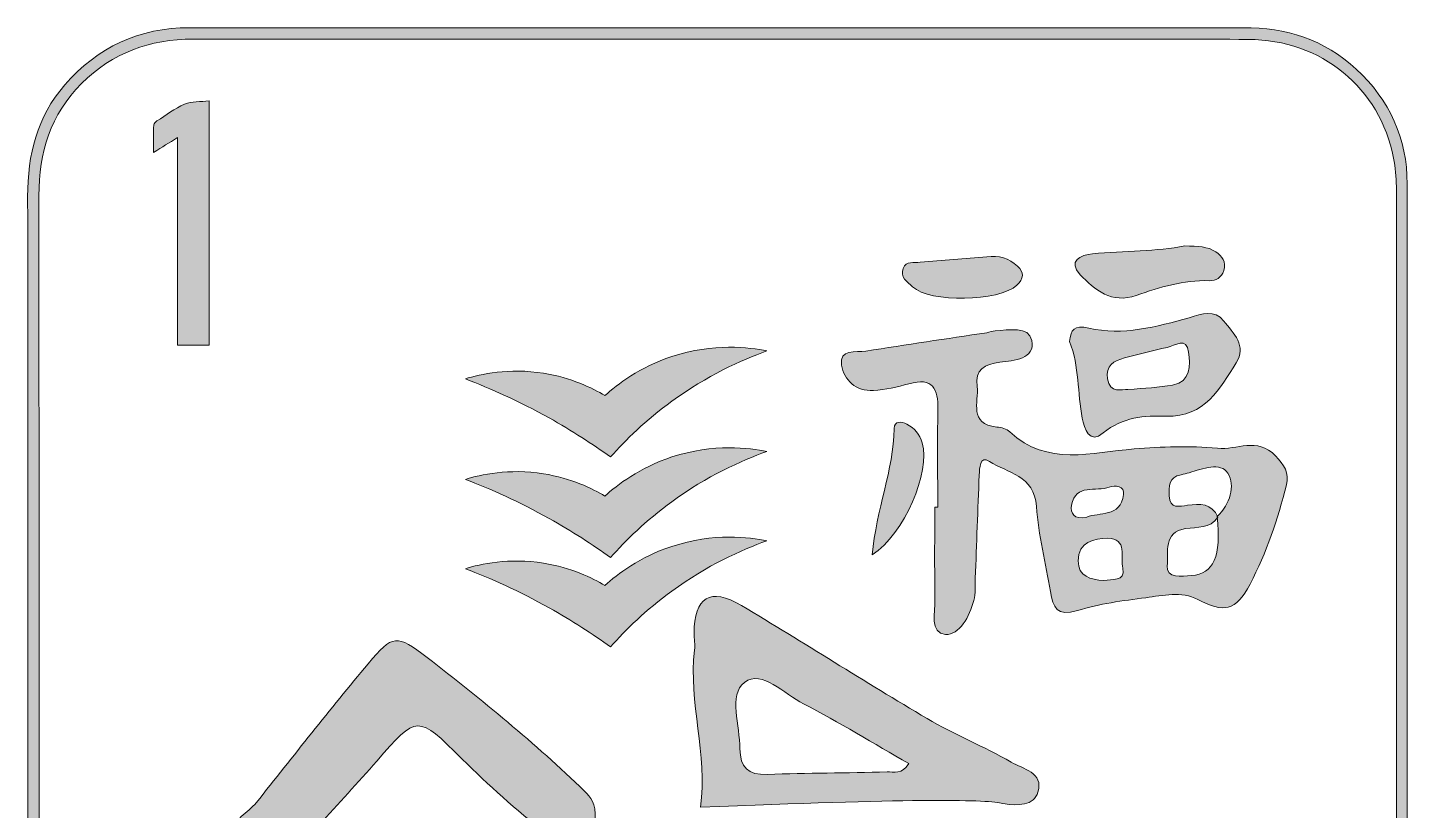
# Model space of a CAD drawing. Extents: x 89 to 398, y -3051 to -2619.
# Drawn here: x 89.3 to 397.9, y -2794.2 to -2619.2 of the extents above; entities that cross this region are included whole.
import ezdxf

# ---------------------------------------------------------------- set-up
doc = ezdxf.new("R2010")
doc.units = 0
doc.header["$MEASUREMENT"] = 0
doc.layers.add('Layer 1', color=7, linetype='Continuous', lineweight=0)

msp = doc.modelspace()

# ---------------------------------------------------------------- hatches: boundary and pattern name
at = {"layer": 'Layer 1', "true_color": 0x000000, "transparency": 33554687}
h = msp.add_hatch(color=18, dxfattribs=at)
h.dxf.hatch_style = 2
edge = h.paths.add_edge_path()
edge.add_spline(control_points=[(395.41, -2834.51), (395.41, -2834.51), (395.36, -2834.51), (395.36, -2834.51), (395.36, -2893.45), (395.35, -2952.4), (395.36, -3011.36), (395.36, -3016.33), (395.07, -3021.24), (393.32, -3025.98), (388.55, -3038.83), (376.22, -3047.21), (361.9, -3047.21), (285.21, -3047.21), (208.53, -3047.19), (131.85, -3047.18), (129.32, -3047.18), (126.78, -3047.24), (124.25, -3047.15), (106.21, -3046.51), (92.63, -3032.98), (91.91, -3014.96), (91.88, -3014.04), (91.89, -3013.12), (91.89, -3012.19), (91.89, -2893.72), (91.91, -2775.24), (91.86, -2656.76), (91.86, -2647.1), (94.45, -2638.63), (101.4, -2631.69), (108.31, -2624.81), (116.65, -2621.75), (126.35, -2621.76), (182.88, -2621.82), (239.42, -2621.79), (295.95, -2621.79), (318.06, -2621.79), (340.17, -2621.7), (362.27, -2621.82), (378.69, -2621.91), (391.69, -2632.65), (394.78, -2648.36), (395.61, -2652.57), (395.39, -2656.85), (395.4, -2661.1), (395.41, -2718.9), (395.41, -2776.7), (395.41, -2834.51)], knot_values=[0, 0, 0, 0, 1, 1, 1, 2, 2, 2, 3, 3, 3, 4, 4, 4, 5, 5, 5, 6, 6, 6, 7, 7, 7, 8, 8, 8, 9, 9, 9, 10, 10, 10, 11, 11, 11, 12, 12, 12, 13, 13, 13, 14, 14, 14, 15, 15, 15, 16, 16, 16, 16], degree=3, periodic=0)
edge = h.paths.add_edge_path()
edge.add_spline(control_points=[(397.82, -2885.96), (397.82, -2808.7), (397.84, -2731.44), (397.82, -2654.18), (397.82, -2643.95), (393.9, -2635.4), (386.42, -2628.46), (379.29, -2621.84), (370.71, -2619.18), (361.14, -2619.2), (341.22, -2619.24), (321.3, -2619.24), (301.38, -2619.24), (242.77, -2619.23), (184.16, -2619.22), (125.55, -2619.21), (114.3, -2619.21), (104.99, -2623.52), (97.62, -2632.01), (91.39, -2639.17), (89.33, -2647.62), (89.34, -2656.94), (89.42, -2716.01), (89.38, -2775.08), (89.38, -2834.15), (89.38, -2883.43), (89.37, -2932.71), (89.39, -2981.99), (89.39, -2993.61), (89.33, -3005.24), (89.56, -3016.86), (89.73, -3025.02), (93.06, -3032), (98.53, -3038.01), (106.54, -3046.79), (116.67, -3049.82), (128.32, -3049.8), (200.74, -3049.68), (273.17, -3049.77), (345.59, -3049.7), (353.52, -3049.69), (361.52, -3050.53), (369.39, -3049.07), (386.3, -3045.92), (397.82, -3031.58), (397.83, -3013.77), (397.86, -2971.17), (397.82, -2928.57), (397.82, -2885.96)], knot_values=[0, 0, 0, 0, 1, 1, 1, 2, 2, 2, 3, 3, 3, 4, 4, 4, 5, 5, 5, 6, 6, 6, 7, 7, 7, 8, 8, 8, 9, 9, 9, 10, 10, 10, 11, 11, 11, 12, 12, 12, 13, 13, 13, 14, 14, 14, 15, 15, 15, 16, 16, 16, 16], degree=3, periodic=0)
at = {"layer": 'Layer 1', "true_color": 0xa42e22, "transparency": 33554687}
h = msp.add_hatch(color=24, dxfattribs=at)
h.dxf.hatch_style = 2
edge = h.paths.add_edge_path()
edge.add_spline(control_points=[(122.85, -2690.2), (122.85, -2674.77), (122.85, -2659.41), (122.85, -2643.78), (121, -2644.92), (119.4, -2645.92), (117.49, -2647.1), (117.49, -2644.82), (117.46, -2642.86), (117.52, -2640.9), (117.53, -2640.61), (117.94, -2640.26), (118.25, -2640.06), (120.29, -2638.76), (122.21, -2637.23), (124.44, -2636.3), (126.02, -2635.64), (128.01, -2635.8), (129.92, -2635.58), (129.92, -2654.01), (129.92, -2672.05), (129.92, -2690.2), (127.63, -2690.2), (125.36, -2690.2), (122.85, -2690.2)], knot_values=[0, 0, 0, 0, 1, 1, 1, 2, 2, 2, 3, 3, 3, 4, 4, 4, 5, 5, 5, 6, 6, 6, 7, 7, 7, 8, 8, 8, 8], degree=3, periodic=0)
at = {"layer": 'Layer 1', "true_color": 0x1b2251, "transparency": 33554687}
h = msp.add_hatch(color=179, dxfattribs=at)
h.dxf.hatch_style = 2
edge = h.paths.add_edge_path()
edge.add_spline(control_points=[(348.08, -2667.99), (351.11, -2668.05), (353.18, -2668.12), (355, -2669.3), (356.52, -2670.29), (357.36, -2671.58), (356.79, -2673.48), (356.3, -2675.12), (355.09, -2675.8), (353.51, -2675.76), (347.83, -2675.61), (342.5, -2677.2), (337.24, -2679.06), (331.74, -2681.01), (327.91, -2677.81), (324.71, -2674.42), (321.86, -2671.4), (324.74, -2670.01), (327.46, -2669.75), (334.64, -2669.08), (341.89, -2669.22), (348.08, -2667.99)], knot_values=[0, 0, 0, 0, 1, 1, 1, 2, 2, 2, 3, 3, 3, 4, 4, 4, 5, 5, 5, 6, 6, 6, 7, 7, 7, 7], degree=3, periodic=0)
h = msp.add_hatch(color=179, dxfattribs=at)
h.dxf.hatch_style = 2
edge = h.paths.add_edge_path()
edge.add_spline(control_points=[(303.83, -2670.46), (306.45, -2670), (308.76, -2670.73), (310.69, -2672.53), (312.22, -2673.95), (312.1, -2675.32), (310.56, -2676.75), (306.56, -2680.47), (291.04, -2680.77), (287.21, -2677.11), (286.06, -2676.01), (284.34, -2674.99), (285.11, -2673.01), (285.78, -2671.3), (287.55, -2671.78), (288.94, -2671.66), (293.9, -2671.24), (298.86, -2670.86), (303.83, -2670.46)], knot_values=[0, 0, 0, 0, 1, 1, 1, 2, 2, 2, 3, 3, 3, 4, 4, 4, 5, 5, 5, 6, 6, 6, 6], degree=3, periodic=0)
h = msp.add_hatch(color=179, dxfattribs=at)
h.dxf.hatch_style = 2
edge = h.paths.add_edge_path()
edge.add_spline(control_points=[(335.34, -2700.12), (339.21, -2699.75), (342.31, -2699.67), (345.33, -2699.12), (349.59, -2698.34), (349.25, -2694.63), (348.94, -2691.76), (348.55, -2688.17), (345.89, -2690.33), (344.17, -2690.69), (340.96, -2691.36), (337.79, -2692.22), (334.62, -2693.04), (332.24, -2693.66), (330.34, -2694.76), (330.81, -2697.68), (331.36, -2701.08), (334.05, -2700.01), (335.34, -2700.12)], knot_values=[0, 0, 0, 0, 1, 1, 1, 2, 2, 2, 3, 3, 3, 4, 4, 4, 5, 5, 5, 6, 6, 6, 6], degree=3, periodic=0)
edge = h.paths.add_edge_path()
edge.add_spline(control_points=[(322.33, -2689.38), (322.64, -2686.67), (323.21, -2685.59), (326.66, -2686.38), (334.23, -2688.11), (341.79, -2686.09), (349.04, -2684.05), (352.12, -2683.18), (354.6, -2682.09), (356.8, -2684.79), (358.97, -2687.45), (362, -2690.42), (359.59, -2694.14), (355.86, -2699.87), (352.72, -2706.31), (343.9, -2706.05), (339.15, -2705.91), (334.16, -2706.21), (329.87, -2709.81), (326.76, -2712.42), (325.57, -2708.79), (325.15, -2706.52), (324.08, -2700.84), (324.53, -2694.91), (322.33, -2689.38)], knot_values=[0, 0, 0, 0, 1, 1, 1, 2, 2, 2, 3, 3, 3, 4, 4, 4, 5, 5, 5, 6, 6, 6, 7, 7, 7, 8, 8, 8, 8], degree=3, periodic=0)
h = msp.add_hatch(color=179, dxfattribs=at)
h.dxf.hatch_style = 2
edge = h.paths.add_edge_path()
edge.add_spline(control_points=[(326.17, -2728.62), (328.88, -2727.51), (333.71, -2728.73), (334.41, -2723.6), (334.68, -2721.63), (332.46, -2721.43), (331.21, -2721.91), (328.28, -2723.04), (323.65, -2720.99), (322.76, -2725.98), (322.46, -2727.72), (323.27, -2729.3), (326.17, -2728.62)], knot_values=[0, 0, 0, 0, 1, 1, 1, 2, 2, 2, 3, 3, 3, 4, 4, 4, 4], degree=3, periodic=0)
edge = h.paths.add_edge_path()
edge.add_spline(control_points=[(330, -2742.8), (331.68, -2742.36), (334.91, -2743.19), (334.2, -2740.06), (333.68, -2737.73), (335.4, -2733.3), (330.8, -2733.35), (327.85, -2733.39), (324.26, -2734.12), (324.25, -2738.39), (324.25, -2742), (327.01, -2742.55), (330, -2742.8)], knot_values=[0, 0, 0, 0, 1, 1, 1, 2, 2, 2, 3, 3, 3, 4, 4, 4, 4], degree=3, periodic=0)
edge = h.paths.add_edge_path()
edge.add_spline(control_points=[(355.34, -2728.49), (358.2, -2725.72), (359.45, -2721.62), (357.69, -2718.77), (356.14, -2716.26), (352.03, -2717.79), (349.06, -2718.7), (348.47, -2718.88), (347.87, -2719.04), (347.27, -2719.14), (344.43, -2719.64), (344.51, -2721.83), (344.61, -2723.9), (344.74, -2726.84), (346.9, -2726.23), (348.69, -2725.98), (351.47, -2725.59), (354.09, -2725.49), (355.5, -2728.65), (353.7, -2731.25), (350.89, -2730.79), (348.28, -2731.18), (343.22, -2731.93), (344.4, -2736.64), (344.17, -2739.52), (343.94, -2742.34), (347.42, -2741.89), (349.58, -2741.7), (354.62, -2741.27), (356.25, -2737.43), (355.34, -2728.49)], knot_values=[0, 0, 0, 0, 1, 1, 1, 2, 2, 2, 3, 3, 3, 4, 4, 4, 5, 5, 5, 6, 6, 6, 7, 7, 7, 8, 8, 8, 9, 9, 9, 10, 10, 10, 10], degree=3, periodic=0)
edge = h.paths.add_edge_path()
edge.add_spline(control_points=[(292.84, -2726.39), (292.84, -2719.12), (292.75, -2711.85), (292.87, -2704.58), (292.95, -2699.96), (291.77, -2697.25), (286.38, -2698.81), (283.81, -2699.55), (281.13, -2700.12), (278.46, -2700.3), (274.55, -2700.56), (271.85, -2697.92), (271.33, -2694.64), (270.73, -2690.91), (274.56, -2691.86), (276.78, -2691.51), (285.79, -2690.08), (294.82, -2688.76), (303.84, -2687.39), (304.46, -2687.3), (305.05, -2686.98), (305.66, -2686.96), (308.69, -2686.86), (313.25, -2685.8), (313.87, -2689.11), (314.67, -2693.35), (309.86, -2693.62), (306.75, -2694.01), (303.28, -2694.44), (301.18, -2695.58), (301.65, -2699.4), (302.07, -2702.91), (299.67, -2707.81), (306.07, -2708.48), (307.07, -2708.58), (308.27, -2708.89), (308.96, -2709.54), (317.34, -2717.39), (327.25, -2714.12), (336.76, -2713.39), (342.98, -2712.92), (349.1, -2712.59), (355.38, -2713.24), (359.71, -2713.69), (364.22, -2710.6), (368.37, -2714.93), (370.33, -2716.97), (371.49, -2718.69), (370.81, -2721.39), (368.89, -2729.08), (366.37, -2736.59), (362.67, -2743.58), (359.45, -2749.65), (356.84, -2750.09), (351.01, -2747.04), (347.3, -2745.1), (343.22, -2746.14), (339.37, -2746.64), (334.22, -2747.3), (329, -2747.99), (324.08, -2749.53), (319.51, -2750.97), (318.61, -2748.78), (318.03, -2745.28), (316.98, -2738.93), (315.34, -2732.62), (314.92, -2726.23), (314.46, -2719.26), (308.41, -2718.78), (304.39, -2716.17), (302.23, -2714.78), (302.18, -2717.69), (302.12, -2719.24), (301.8, -2726.92), (301.53, -2734.6), (301.24, -2742.29), (301.17, -2743.95), (301.33, -2745.68), (300.92, -2747.25), (299.98, -2750.79), (297.66, -2755.04), (294.57, -2754.84), (290.95, -2754.62), (292.29, -2749.87), (292.23, -2746.97), (292.09, -2740.11), (292.18, -2733.25), (292.18, -2726.39), (292.4, -2726.39), (292.62, -2726.39), (292.84, -2726.39)], knot_values=[0, 0, 0, 0, 1, 1, 1, 2, 2, 2, 3, 3, 3, 4, 4, 4, 5, 5, 5, 6, 6, 6, 7, 7, 7, 8, 8, 8, 9, 9, 9, 10, 10, 10, 11, 11, 11, 12, 12, 12, 13, 13, 13, 14, 14, 14, 15, 15, 15, 16, 16, 16, 17, 17, 17, 18, 18, 18, 19, 19, 19, 20, 20, 20, 21, 21, 21, 22, 22, 22, 23, 23, 23, 24, 24, 24, 25, 25, 25, 26, 26, 26, 27, 27, 27, 28, 28, 28, 29, 29, 29, 30, 30, 30, 30], degree=3, periodic=0)
at = {"layer": 'Layer 1', "true_color": 0xe99f23, "transparency": 33554687}
h = msp.add_hatch(color=42, dxfattribs=at)
h.dxf.hatch_style = 2
edge = h.paths.add_edge_path()
edge.add_spline(control_points=[(254.63, -2691.46), (248.86, -2693.54), (241.29, -2696.97), (233.4, -2702.7), (227.55, -2706.95), (223.04, -2711.38), (219.67, -2715.18), (215.68, -2712.31), (211.11, -2709.33), (205.94, -2706.44), (199.23, -2702.7), (192.88, -2699.87), (187.21, -2697.71), (190.58, -2696.67), (196.91, -2695.22), (204.69, -2696.46), (210.92, -2697.45), (215.6, -2699.77), (218.42, -2701.45), (221.17, -2698.96), (226.15, -2695.09), (233.4, -2692.71), (242.75, -2689.64), (250.79, -2690.7), (254.63, -2691.46)], knot_values=[0, 0, 0, 0, 1, 1, 1, 2, 2, 2, 3, 3, 3, 4, 4, 4, 5, 5, 5, 6, 6, 6, 7, 7, 7, 8, 8, 8, 8], degree=3, periodic=0)
at = {"layer": 'Layer 1', "true_color": 0x1b2251, "transparency": 33554687}
h = msp.add_hatch(color=179, dxfattribs=at)
h.dxf.hatch_style = 2
edge = h.paths.add_edge_path()
edge.add_spline(control_points=[(278.21, -2737.08), (279.08, -2726.9), (282.97, -2718.18), (283.12, -2708.83), (283.15, -2707.03), (284.72, -2707.26), (285.92, -2707.84), (287.68, -2708.7), (288.82, -2710.12), (289.37, -2712.02), (291.25, -2718.51), (285.46, -2732.36), (278.21, -2737.08)], knot_values=[0, 0, 0, 0, 1, 1, 1, 2, 2, 2, 3, 3, 3, 4, 4, 4, 4], degree=3, periodic=0)
at = {"layer": 'Layer 1', "true_color": 0xe99f23, "transparency": 33554687}
h = msp.add_hatch(color=42, dxfattribs=at)
h.dxf.hatch_style = 2
edge = h.paths.add_edge_path()
edge.add_spline(control_points=[(254.63, -2713.94), (248.86, -2716.02), (241.29, -2719.44), (233.4, -2725.17), (227.55, -2729.43), (223.04, -2733.85), (219.67, -2737.66), (215.68, -2734.78), (211.11, -2731.8), (205.94, -2728.92), (199.23, -2725.17), (192.88, -2722.34), (187.21, -2720.18), (190.58, -2719.14), (196.91, -2717.69), (204.69, -2718.93), (210.92, -2719.92), (215.6, -2722.24), (218.42, -2723.92), (221.17, -2721.43), (226.15, -2717.57), (233.4, -2715.18), (242.75, -2712.12), (250.79, -2713.17), (254.63, -2713.94)], knot_values=[0, 0, 0, 0, 1, 1, 1, 2, 2, 2, 3, 3, 3, 4, 4, 4, 5, 5, 5, 6, 6, 6, 7, 7, 7, 8, 8, 8, 8], degree=3, periodic=0)
h = msp.add_hatch(color=42, dxfattribs=at)
h.dxf.hatch_style = 2
edge = h.paths.add_edge_path()
edge.add_spline(control_points=[(254.63, -2733.91), (248.86, -2735.99), (241.29, -2739.42), (233.4, -2745.15), (227.55, -2749.4), (223.04, -2753.83), (219.67, -2757.63), (215.68, -2754.76), (211.11, -2751.78), (205.94, -2748.89), (199.23, -2745.15), (192.88, -2742.31), (187.21, -2740.15), (190.58, -2739.12), (196.91, -2737.67), (204.69, -2738.91), (210.92, -2739.9), (215.6, -2742.22), (218.42, -2743.9), (221.17, -2741.41), (226.15, -2737.54), (233.4, -2735.16), (242.75, -2732.09), (250.79, -2733.15), (254.63, -2733.91)], knot_values=[0, 0, 0, 0, 1, 1, 1, 2, 2, 2, 3, 3, 3, 4, 4, 4, 5, 5, 5, 6, 6, 6, 7, 7, 7, 8, 8, 8, 8], degree=3, periodic=0)
at = {"layer": 'Layer 1', "true_color": 0x831618, "transparency": 33554687}
h = msp.add_hatch(color=246, dxfattribs=at)
h.dxf.hatch_style = 2
edge = h.paths.add_edge_path()
edge.add_spline(control_points=[(281.51, -2785.59), (272.58, -2785.84), (263.64, -2785.8), (254.71, -2786.14), (250.43, -2786.31), (248.61, -2784.61), (248.62, -2780.4), (248.63, -2775.28), (245.94, -2768.39), (249.66, -2765.56), (253.49, -2762.65), (258.54, -2768.16), (262.8, -2770.36), (270.81, -2774.49), (278.51, -2779.22), (286.4, -2783.74), (284.87, -2786.19), (283, -2785.54), (281.51, -2785.59)], knot_values=[0, 0, 0, 0, 1, 1, 1, 2, 2, 2, 3, 3, 3, 4, 4, 4, 5, 5, 5, 6, 6, 6, 6], degree=3, periodic=0)
edge = h.paths.add_edge_path()
edge.add_spline(control_points=[(309.26, -2783.4), (303.15, -2779.88), (296.53, -2777.25), (290.46, -2773.66), (276.52, -2765.41), (262.86, -2756.68), (248.94, -2748.38), (241.99, -2744.24), (238.37, -2746.53), (238.37, -2754.61), (238.37, -2755.85), (238.61, -2757.12), (238.46, -2758.34), (237.03, -2770.04), (241.44, -2781.77), (239.77, -2793.48), (285.96, -2791.59), (303.15, -2791.69), (307.03, -2792.58), (307.23, -2792.63), (312.12, -2793.65), (314.17, -2791.86), (314.63, -2791.45), (315, -2790.88), (315.25, -2790.08), (316.58, -2785.71), (311.84, -2784.88), (309.26, -2783.4)], knot_values=[0, 0, 0, 0, 1, 1, 1, 2, 2, 2, 3, 3, 3, 4, 4, 4, 5, 5, 5, 6, 6, 6, 7, 7, 7, 8, 8, 8, 9, 9, 9, 9], degree=3, periodic=0)
at = {"layer": 'Layer 1', "true_color": 0x1b2251, "transparency": 33554687}
h = msp.add_hatch(color=179, dxfattribs=at)
h.dxf.hatch_style = 2
edge = h.paths.add_edge_path()
edge.add_spline(control_points=[(216.25, -2796.18), (216.19, -2797.19), (214.85, -2798.97), (212.7, -2800.1), (210.02, -2801.5), (207.53, -2801.05), (205.15, -2799.2), (198.58, -2794.1), (192.39, -2788.59), (186.5, -2782.7), (176.51, -2772.71), (176.45, -2772.82), (167.42, -2783.15), (163.18, -2788), (158.79, -2792.71), (154.52, -2797.54), (152.19, -2800.17), (149.24, -2801.71), (145.86, -2801.98), (142.37, -2802.26), (137.97, -2802.68), (136.2, -2799.29), (134.64, -2796.3), (138.75, -2794.62), (140.45, -2792.48), (148.71, -2782.06), (156.96, -2771.62), (165.47, -2761.41), (170.98, -2754.81), (171.82, -2754.75), (178.7, -2760.04), (190.88, -2769.43), (202.78, -2779.17), (213.84, -2789.88), (215.24, -2791.23), (216.41, -2792.6), (216.25, -2796.18)], knot_values=[0, 0, 0, 0, 1, 1, 1, 2, 2, 2, 3, 3, 3, 4, 4, 4, 5, 5, 5, 6, 6, 6, 7, 7, 7, 8, 8, 8, 9, 9, 9, 10, 10, 10, 11, 11, 11, 12, 12, 12, 12], degree=3, periodic=0)

# ---------------------------------------------------------------- linework, layer by layer
at = {"layer": 'Layer 1'}
for points, knots in [([(397.82, -2885.96), (397.82, -2808.7), (397.84, -2731.44), (397.82, -2654.18), (397.82, -2643.95), (393.9, -2635.4), (386.42, -2628.46), (379.29, -2621.84), (370.71, -2619.18), (361.14, -2619.2), (341.22, -2619.24), (321.3, -2619.24), (301.38, -2619.24), (242.77, -2619.23), (184.16, -2619.22), (125.55, -2619.21), (114.3, -2619.21), (104.99, -2623.52), (97.62, -2632.01), (91.39, -2639.17), (89.33, -2647.62), (89.34, -2656.94), (89.42, -2716.01), (89.38, -2775.08), (89.38, -2834.15), (89.38, -2883.43), (89.37, -2932.71), (89.39, -2981.99), (89.39, -2993.61), (89.33, -3005.24), (89.56, -3016.86), (89.73, -3025.02), (93.06, -3032), (98.53, -3038.01), (106.54, -3046.79), (116.67, -3049.82), (128.32, -3049.8), (200.74, -3049.68), (273.17, -3049.77), (345.59, -3049.7), (353.52, -3049.69), (361.52, -3050.53), (369.39, -3049.07), (386.3, -3045.92), (397.82, -3031.58), (397.83, -3013.77), (397.86, -2971.17), (397.82, -2928.57), (397.82, -2885.96)], [0, 0, 0, 0, 1, 1, 1, 2, 2, 2, 3, 3, 3, 4, 4, 4, 5, 5, 5, 6, 6, 6, 7, 7, 7, 8, 8, 8, 9, 9, 9, 10, 10, 10, 11, 11, 11, 12, 12, 12, 13, 13, 13, 14, 14, 14, 15, 15, 15, 16, 16, 16, 16]), ([(395.41, -2834.51), (395.41, -2834.51), (395.36, -2834.51), (395.36, -2834.51), (395.36, -2893.45), (395.35, -2952.4), (395.36, -3011.36), (395.36, -3016.33), (395.07, -3021.24), (393.32, -3025.98), (388.55, -3038.83), (376.22, -3047.21), (361.9, -3047.21), (285.21, -3047.21), (208.53, -3047.19), (131.85, -3047.18), (129.32, -3047.18), (126.78, -3047.24), (124.25, -3047.15), (106.21, -3046.51), (92.63, -3032.98), (91.91, -3014.96), (91.88, -3014.04), (91.89, -3013.12), (91.89, -3012.19), (91.89, -2893.72), (91.91, -2775.24), (91.86, -2656.76), (91.86, -2647.1), (94.45, -2638.63), (101.4, -2631.69), (108.31, -2624.81), (116.65, -2621.75), (126.35, -2621.76), (182.88, -2621.82), (239.42, -2621.79), (295.95, -2621.79), (318.06, -2621.79), (340.17, -2621.7), (362.27, -2621.82), (378.69, -2621.91), (391.69, -2632.65), (394.78, -2648.36), (395.61, -2652.57), (395.39, -2656.85), (395.4, -2661.1), (395.41, -2718.9), (395.41, -2776.7), (395.41, -2834.51)], [0, 0, 0, 0, 1, 1, 1, 2, 2, 2, 3, 3, 3, 4, 4, 4, 5, 5, 5, 6, 6, 6, 7, 7, 7, 8, 8, 8, 9, 9, 9, 10, 10, 10, 11, 11, 11, 12, 12, 12, 13, 13, 13, 14, 14, 14, 15, 15, 15, 16, 16, 16, 16]), ([(395.41, -2834.51), (395.41, -2834.51), (395.36, -2834.51), (395.36, -2834.51), (395.36, -2893.45), (395.35, -2952.4), (395.36, -3011.36), (395.36, -3016.33), (395.07, -3021.24), (393.32, -3025.98), (388.55, -3038.83), (376.22, -3047.21), (361.9, -3047.21), (285.21, -3047.21), (208.53, -3047.19), (131.85, -3047.18), (129.32, -3047.18), (126.78, -3047.24), (124.25, -3047.15), (106.21, -3046.51), (92.63, -3032.98), (91.91, -3014.96), (91.88, -3014.04), (91.89, -3013.12), (91.89, -3012.19), (91.89, -2893.72), (91.91, -2775.24), (91.86, -2656.76), (91.86, -2647.1), (94.45, -2638.63), (101.4, -2631.69), (108.31, -2624.81), (116.65, -2621.75), (126.35, -2621.76), (182.88, -2621.82), (239.42, -2621.79), (295.95, -2621.79), (318.06, -2621.79), (340.17, -2621.7), (362.27, -2621.82), (378.69, -2621.91), (391.69, -2632.65), (394.78, -2648.36), (395.61, -2652.57), (395.39, -2656.85), (395.4, -2661.1), (395.41, -2718.9), (395.41, -2776.7), (395.41, -2834.51)], [0, 0, 0, 0, 1, 1, 1, 2, 2, 2, 3, 3, 3, 4, 4, 4, 5, 5, 5, 6, 6, 6, 7, 7, 7, 8, 8, 8, 9, 9, 9, 10, 10, 10, 11, 11, 11, 12, 12, 12, 13, 13, 13, 14, 14, 14, 15, 15, 15, 16, 16, 16, 16]), ([(122.85, -2690.2), (122.85, -2674.77), (122.85, -2659.41), (122.85, -2643.78), (121, -2644.92), (119.4, -2645.92), (117.49, -2647.1), (117.49, -2644.82), (117.46, -2642.86), (117.52, -2640.9), (117.53, -2640.61), (117.94, -2640.26), (118.25, -2640.06), (120.29, -2638.76), (122.21, -2637.23), (124.44, -2636.3), (126.02, -2635.64), (128.01, -2635.8), (129.92, -2635.58), (129.92, -2654.01), (129.92, -2672.05), (129.92, -2690.2), (127.63, -2690.2), (125.36, -2690.2), (122.85, -2690.2)], [0, 0, 0, 0, 1, 1, 1, 2, 2, 2, 3, 3, 3, 4, 4, 4, 5, 5, 5, 6, 6, 6, 7, 7, 7, 8, 8, 8, 8]), ([(348.08, -2667.99), (351.11, -2668.05), (353.18, -2668.12), (355, -2669.3), (356.52, -2670.29), (357.36, -2671.58), (356.79, -2673.48), (356.3, -2675.12), (355.09, -2675.8), (353.51, -2675.76), (347.83, -2675.61), (342.5, -2677.2), (337.24, -2679.06), (331.74, -2681.01), (327.91, -2677.81), (324.71, -2674.42), (321.86, -2671.4), (324.74, -2670.01), (327.46, -2669.75), (334.64, -2669.08), (341.89, -2669.22), (348.08, -2667.99)], [0, 0, 0, 0, 1, 1, 1, 2, 2, 2, 3, 3, 3, 4, 4, 4, 5, 5, 5, 6, 6, 6, 7, 7, 7, 7]), ([(303.83, -2670.46), (306.45, -2670), (308.76, -2670.73), (310.69, -2672.53), (312.22, -2673.95), (312.1, -2675.32), (310.56, -2676.75), (306.56, -2680.47), (291.04, -2680.77), (287.21, -2677.11), (286.06, -2676.01), (284.34, -2674.99), (285.11, -2673.01), (285.78, -2671.3), (287.55, -2671.78), (288.94, -2671.66), (293.9, -2671.24), (298.86, -2670.86), (303.83, -2670.46)], [0, 0, 0, 0, 1, 1, 1, 2, 2, 2, 3, 3, 3, 4, 4, 4, 5, 5, 5, 6, 6, 6, 6]), ([(322.33, -2689.38), (322.64, -2686.67), (323.21, -2685.59), (326.66, -2686.38), (334.23, -2688.11), (341.79, -2686.09), (349.04, -2684.05), (352.12, -2683.18), (354.6, -2682.09), (356.8, -2684.79), (358.97, -2687.45), (362, -2690.42), (359.59, -2694.14), (355.86, -2699.87), (352.72, -2706.31), (343.9, -2706.05), (339.15, -2705.91), (334.16, -2706.21), (329.87, -2709.81), (326.76, -2712.42), (325.57, -2708.79), (325.15, -2706.52), (324.08, -2700.84), (324.53, -2694.91), (322.33, -2689.38)], [0, 0, 0, 0, 1, 1, 1, 2, 2, 2, 3, 3, 3, 4, 4, 4, 5, 5, 5, 6, 6, 6, 7, 7, 7, 8, 8, 8, 8]), ([(292.84, -2726.39), (292.84, -2719.12), (292.75, -2711.85), (292.87, -2704.58), (292.95, -2699.96), (291.77, -2697.25), (286.38, -2698.81), (283.81, -2699.55), (281.13, -2700.12), (278.46, -2700.3), (274.55, -2700.56), (271.85, -2697.92), (271.33, -2694.64), (270.73, -2690.91), (274.56, -2691.86), (276.78, -2691.51), (285.79, -2690.08), (294.82, -2688.76), (303.84, -2687.39), (304.46, -2687.3), (305.05, -2686.98), (305.66, -2686.96), (308.69, -2686.86), (313.25, -2685.8), (313.87, -2689.11), (314.67, -2693.35), (309.86, -2693.62), (306.75, -2694.01), (303.28, -2694.44), (301.18, -2695.58), (301.65, -2699.4), (302.07, -2702.91), (299.67, -2707.81), (306.07, -2708.48), (307.07, -2708.58), (308.27, -2708.89), (308.96, -2709.54), (317.34, -2717.39), (327.25, -2714.12), (336.76, -2713.39), (342.98, -2712.92), (349.1, -2712.59), (355.38, -2713.24), (359.71, -2713.69), (364.22, -2710.6), (368.37, -2714.93), (370.33, -2716.97), (371.49, -2718.69), (370.81, -2721.39), (368.89, -2729.08), (366.37, -2736.59), (362.67, -2743.58), (359.45, -2749.65), (356.84, -2750.09), (351.01, -2747.04), (347.3, -2745.1), (343.22, -2746.14), (339.37, -2746.64), (334.22, -2747.3), (329, -2747.99), (324.08, -2749.53), (319.51, -2750.97), (318.61, -2748.78), (318.03, -2745.28), (316.98, -2738.93), (315.34, -2732.62), (314.92, -2726.23), (314.46, -2719.26), (308.41, -2718.78), (304.39, -2716.17), (302.23, -2714.78), (302.18, -2717.69), (302.12, -2719.24), (301.8, -2726.92), (301.53, -2734.6), (301.24, -2742.29), (301.17, -2743.95), (301.33, -2745.68), (300.92, -2747.25), (299.98, -2750.79), (297.66, -2755.04), (294.57, -2754.84), (290.95, -2754.62), (292.29, -2749.87), (292.23, -2746.97), (292.09, -2740.11), (292.18, -2733.25), (292.18, -2726.39), (292.4, -2726.39), (292.62, -2726.39), (292.84, -2726.39)], [0, 0, 0, 0, 1, 1, 1, 2, 2, 2, 3, 3, 3, 4, 4, 4, 5, 5, 5, 6, 6, 6, 7, 7, 7, 8, 8, 8, 9, 9, 9, 10, 10, 10, 11, 11, 11, 12, 12, 12, 13, 13, 13, 14, 14, 14, 15, 15, 15, 16, 16, 16, 17, 17, 17, 18, 18, 18, 19, 19, 19, 20, 20, 20, 21, 21, 21, 22, 22, 22, 23, 23, 23, 24, 24, 24, 25, 25, 25, 26, 26, 26, 27, 27, 27, 28, 28, 28, 29, 29, 29, 30, 30, 30, 30]), ([(254.63, -2691.46), (248.86, -2693.54), (241.29, -2696.97), (233.4, -2702.7), (227.55, -2706.95), (223.04, -2711.38), (219.67, -2715.18), (215.68, -2712.31), (211.11, -2709.33), (205.94, -2706.44), (199.23, -2702.7), (192.88, -2699.87), (187.21, -2697.71), (190.58, -2696.67), (196.91, -2695.22), (204.69, -2696.46), (210.92, -2697.45), (215.6, -2699.77), (218.42, -2701.45), (221.17, -2698.96), (226.15, -2695.09), (233.4, -2692.71), (242.75, -2689.64), (250.79, -2690.7), (254.63, -2691.46)], [0, 0, 0, 0, 1, 1, 1, 2, 2, 2, 3, 3, 3, 4, 4, 4, 5, 5, 5, 6, 6, 6, 7, 7, 7, 8, 8, 8, 8]), ([(335.34, -2700.12), (339.21, -2699.75), (342.31, -2699.67), (345.33, -2699.12), (349.59, -2698.34), (349.25, -2694.63), (348.94, -2691.76), (348.55, -2688.17), (345.89, -2690.33), (344.17, -2690.69), (340.96, -2691.36), (337.79, -2692.22), (334.62, -2693.04), (332.24, -2693.66), (330.34, -2694.76), (330.81, -2697.68), (331.36, -2701.08), (334.05, -2700.01), (335.34, -2700.12)], [0, 0, 0, 0, 1, 1, 1, 2, 2, 2, 3, 3, 3, 4, 4, 4, 5, 5, 5, 6, 6, 6, 6]), ([(278.21, -2737.08), (279.08, -2726.9), (282.97, -2718.18), (283.12, -2708.83), (283.15, -2707.03), (284.72, -2707.26), (285.92, -2707.84), (287.68, -2708.7), (288.82, -2710.12), (289.37, -2712.02), (291.25, -2718.51), (285.46, -2732.36), (278.21, -2737.08)], [0, 0, 0, 0, 1, 1, 1, 2, 2, 2, 3, 3, 3, 4, 4, 4, 4]), ([(254.63, -2713.94), (248.86, -2716.02), (241.29, -2719.44), (233.4, -2725.17), (227.55, -2729.43), (223.04, -2733.85), (219.67, -2737.66), (215.68, -2734.78), (211.11, -2731.8), (205.94, -2728.92), (199.23, -2725.17), (192.88, -2722.34), (187.21, -2720.18), (190.58, -2719.14), (196.91, -2717.69), (204.69, -2718.93), (210.92, -2719.92), (215.6, -2722.24), (218.42, -2723.92), (221.17, -2721.43), (226.15, -2717.57), (233.4, -2715.18), (242.75, -2712.12), (250.79, -2713.17), (254.63, -2713.94)], [0, 0, 0, 0, 1, 1, 1, 2, 2, 2, 3, 3, 3, 4, 4, 4, 5, 5, 5, 6, 6, 6, 7, 7, 7, 8, 8, 8, 8]), ([(355.34, -2728.49), (358.2, -2725.72), (359.45, -2721.62), (357.69, -2718.77), (356.14, -2716.26), (352.03, -2717.79), (349.06, -2718.7), (348.47, -2718.88), (347.87, -2719.04), (347.27, -2719.14), (344.43, -2719.64), (344.51, -2721.83), (344.61, -2723.9), (344.74, -2726.84), (346.9, -2726.23), (348.69, -2725.98), (351.47, -2725.59), (354.09, -2725.49), (355.5, -2728.65), (353.7, -2731.25), (350.89, -2730.79), (348.28, -2731.18), (343.22, -2731.93), (344.4, -2736.64), (344.17, -2739.52), (343.94, -2742.34), (347.42, -2741.89), (349.58, -2741.7), (354.62, -2741.27), (356.25, -2737.43), (355.34, -2728.49)], [0, 0, 0, 0, 1, 1, 1, 2, 2, 2, 3, 3, 3, 4, 4, 4, 5, 5, 5, 6, 6, 6, 7, 7, 7, 8, 8, 8, 9, 9, 9, 10, 10, 10, 10]), ([(326.17, -2728.62), (328.88, -2727.51), (333.71, -2728.73), (334.41, -2723.6), (334.68, -2721.63), (332.46, -2721.43), (331.21, -2721.91), (328.28, -2723.04), (323.65, -2720.99), (322.76, -2725.98), (322.46, -2727.72), (323.27, -2729.3), (326.17, -2728.62)], [0, 0, 0, 0, 1, 1, 1, 2, 2, 2, 3, 3, 3, 4, 4, 4, 4]), ([(254.63, -2733.91), (248.86, -2735.99), (241.29, -2739.42), (233.4, -2745.15), (227.55, -2749.4), (223.04, -2753.83), (219.67, -2757.63), (215.68, -2754.76), (211.11, -2751.78), (205.94, -2748.89), (199.23, -2745.15), (192.88, -2742.31), (187.21, -2740.15), (190.58, -2739.12), (196.91, -2737.67), (204.69, -2738.91), (210.92, -2739.9), (215.6, -2742.22), (218.42, -2743.9), (221.17, -2741.41), (226.15, -2737.54), (233.4, -2735.16), (242.75, -2732.09), (250.79, -2733.15), (254.63, -2733.91)], [0, 0, 0, 0, 1, 1, 1, 2, 2, 2, 3, 3, 3, 4, 4, 4, 5, 5, 5, 6, 6, 6, 7, 7, 7, 8, 8, 8, 8]), ([(330, -2742.8), (331.68, -2742.36), (334.91, -2743.19), (334.2, -2740.06), (333.68, -2737.73), (335.4, -2733.3), (330.8, -2733.35), (327.85, -2733.39), (324.26, -2734.12), (324.25, -2738.39), (324.25, -2742), (327.01, -2742.55), (330, -2742.8)], [0, 0, 0, 0, 1, 1, 1, 2, 2, 2, 3, 3, 3, 4, 4, 4, 4]), ([(309.26, -2783.4), (303.15, -2779.88), (296.53, -2777.25), (290.46, -2773.66), (276.52, -2765.41), (262.86, -2756.68), (248.94, -2748.38), (241.99, -2744.24), (238.37, -2746.53), (238.37, -2754.61), (238.37, -2755.85), (238.61, -2757.12), (238.46, -2758.34), (237.03, -2770.04), (241.44, -2781.77), (239.77, -2793.48), (285.96, -2791.59), (303.15, -2791.69), (307.03, -2792.58), (307.23, -2792.63), (312.12, -2793.65), (314.17, -2791.86), (314.63, -2791.45), (315, -2790.88), (315.25, -2790.08), (316.58, -2785.71), (311.84, -2784.88), (309.26, -2783.4)], [0, 0, 0, 0, 1, 1, 1, 2, 2, 2, 3, 3, 3, 4, 4, 4, 5, 5, 5, 6, 6, 6, 7, 7, 7, 8, 8, 8, 9, 9, 9, 9]), ([(216.25, -2796.18), (216.19, -2797.19), (214.85, -2798.97), (212.7, -2800.1), (210.02, -2801.5), (207.53, -2801.05), (205.15, -2799.2), (198.58, -2794.1), (192.39, -2788.59), (186.5, -2782.7), (176.51, -2772.71), (176.45, -2772.82), (167.42, -2783.15), (163.18, -2788), (158.79, -2792.71), (154.52, -2797.54), (152.19, -2800.17), (149.24, -2801.71), (145.86, -2801.98), (142.37, -2802.26), (137.97, -2802.68), (136.2, -2799.29), (134.64, -2796.3), (138.75, -2794.62), (140.45, -2792.48), (148.71, -2782.06), (156.96, -2771.62), (165.47, -2761.41), (170.98, -2754.81), (171.82, -2754.75), (178.7, -2760.04), (190.88, -2769.43), (202.78, -2779.17), (213.84, -2789.88), (215.24, -2791.23), (216.41, -2792.6), (216.25, -2796.18)], [0, 0, 0, 0, 1, 1, 1, 2, 2, 2, 3, 3, 3, 4, 4, 4, 5, 5, 5, 6, 6, 6, 7, 7, 7, 8, 8, 8, 9, 9, 9, 10, 10, 10, 11, 11, 11, 12, 12, 12, 12]), ([(281.51, -2785.59), (272.58, -2785.84), (263.64, -2785.8), (254.71, -2786.14), (250.43, -2786.31), (248.61, -2784.61), (248.62, -2780.4), (248.63, -2775.28), (245.94, -2768.39), (249.66, -2765.56), (253.49, -2762.65), (258.54, -2768.16), (262.8, -2770.36), (270.81, -2774.49), (278.51, -2779.22), (286.4, -2783.74), (284.87, -2786.19), (283, -2785.54), (281.51, -2785.59)], [0, 0, 0, 0, 1, 1, 1, 2, 2, 2, 3, 3, 3, 4, 4, 4, 5, 5, 5, 6, 6, 6, 6])]:
    msp.add_open_spline(points, degree=3, knots=knots, dxfattribs=at)

doc.saveas('drawing.dxf')
